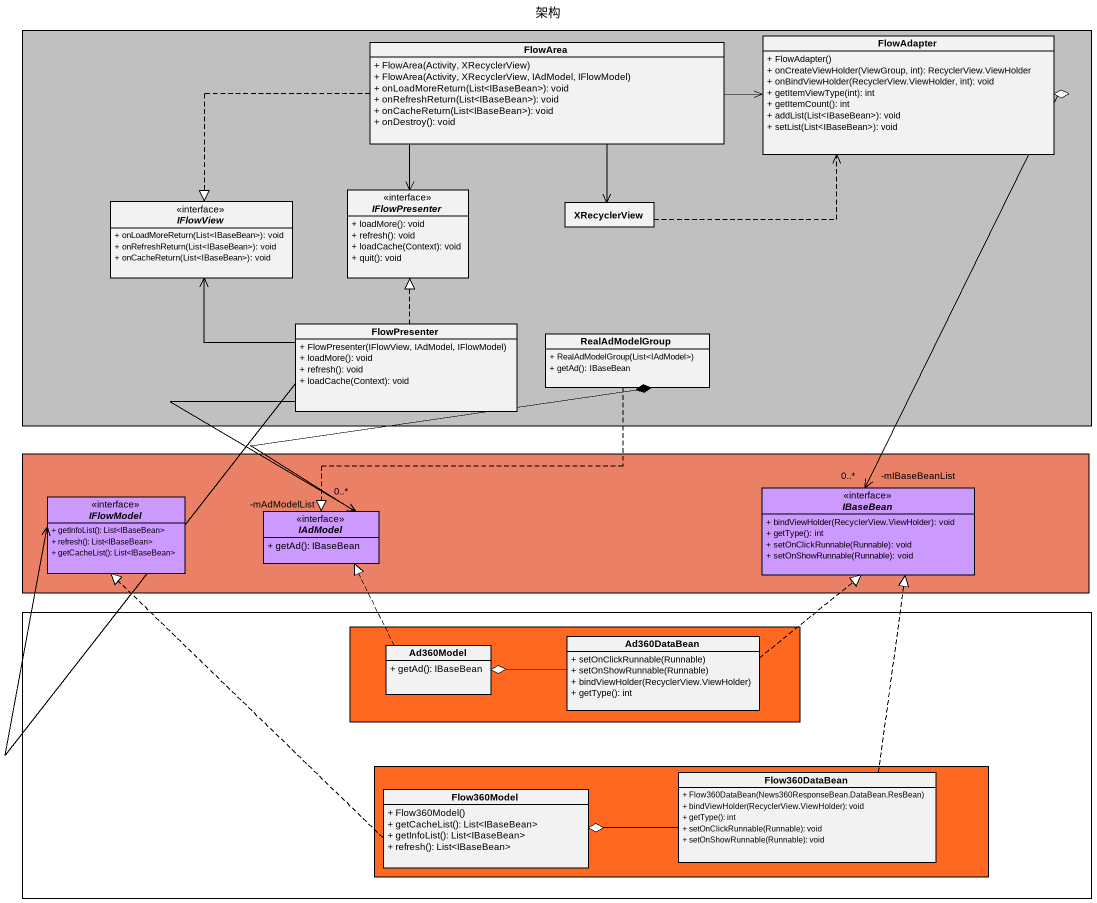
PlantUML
@startuml
title 架构
hide circle
hide empty members
skinparam classAttributeIconSize 0
rectangle " " as rectangle1 #C0C0C0 {
  class FlowArea {
    + FlowArea(Activity, XRecyclerView)
    + FlowArea(Activity, XRecyclerView, IAdModel, IFlowModel)
    + onLoadMoreReturn(List<IBaseBean>): void
    + onRefreshReturn(List<IBaseBean>): void
    + onCacheReturn(List<IBaseBean>): void
    + onDestroy(): void
  }
  class FlowAdapter {
    + FlowAdapter()
    + onCreateViewHolder(ViewGroup, int): RecyclerView.ViewHolder
    + onBindViewHolder(RecyclerView.ViewHolder, int): void
    + getItemViewType(int): int
    + getItemCount(): int
    + addList(List<IBaseBean>): void
    + setList(List<IBaseBean>): void
  }
  interface IFlowView {
    + onLoadMoreReturn(List<IBaseBean>): void
    + onRefreshReturn(List<IBaseBean>): void
    + onCacheReturn(List<IBaseBean>): void
  }
  interface IFlowPresenter {
    + loadMore(): void
    + refresh(): void
    + loadCache(Context): void
    + quit(): void
  }
  class XRecyclerView
  class FlowPresenter {
    + FlowPresenter(IFlowView, IAdModel, IFlowModel)
    + loadMore(): void
    + refresh(): void
    + loadCache(Context): void
  }
  class RealAdModelGroup {
    + RealAdModelGroup(List<IAdModel>)
    + getAd(): IBaseBean
  }
}
rectangle " " as rectangle2 #EA8066 {
  interface IFlowModel <<interface>> #CC99FF {
    + getInfoList(): List<IBaseBean>
    + refresh(): List<IBaseBean>
    + getCacheList(): List<IBaseBean>
  }
  interface IAdModel <<interface>> #CC99FF {
    + getAd(): IBaseBean
  }
  interface IBaseBean <<interface>> #CC99FF {
    + bindViewHolder(RecyclerView.ViewHolder): void
    + getType(): int
    + setOnClickRunnable(Runnable): void
    + setOnShowRunnable(Runnable): void
  }
}
rectangle " " as rectangle3 {
  rectangle " " as rectangle4 #FF6820 {
    class Ad360Model {
      + getAd(): IBaseBean
    }
    class Ad360DataBean {
      + setOnClickRunnable(Runnable)
      + setOnShowRunnable(Runnable)
      + bindViewHolder(RecyclerView.ViewHolder)
      + getType(): int
    }
  }
  rectangle " " as rectangle5 #FF6820 {
    class Flow360Model {
      + Flow360Model()
      + getCacheList(): List<IBaseBean>
      + getInfoList(): List<IBaseBean>
      + refresh(): List<IBaseBean>
    }
    class Flow360DataBean {
      + Flow360DataBean(News360ResponseBean.DataBean.ResBean)
      + bindViewHolder(RecyclerView.ViewHolder): void
      + getType(): int
      + setOnClickRunnable(Runnable): void
      + setOnShowRunnable(Runnable): void
    }
  }
}
FlowArea -right-> FlowAdapter
FlowArea .left.|> IFlowView
FlowArea --> XRecyclerView
IFlowPresenter <-up- FlowArea
XRecyclerView .right.> FlowAdapter
FlowPresenter -up-> IFlowView
FlowPresenter .up.|> IFlowPresenter
FlowPresenter -left-> IFlowModel
FlowPresenter --> IAdModel
RealAdModelGroup .left.|> IAdModel
IAdModel "-mAdModelList\n0..*" -right-* RealAdModelGroup
IBaseBean "-mIBaseBeanList\n0..*" <-up-o FlowAdapter
Ad360Model .up.|> IAdModel
Ad360DataBean .up.|> IBaseBean
Ad360DataBean -left-o Ad360Model
Flow360Model .up.|> IFlowModel
Flow360DataBean .up.|> IBaseBean
Flow360DataBean -left-o Flow360Model
@enduml
